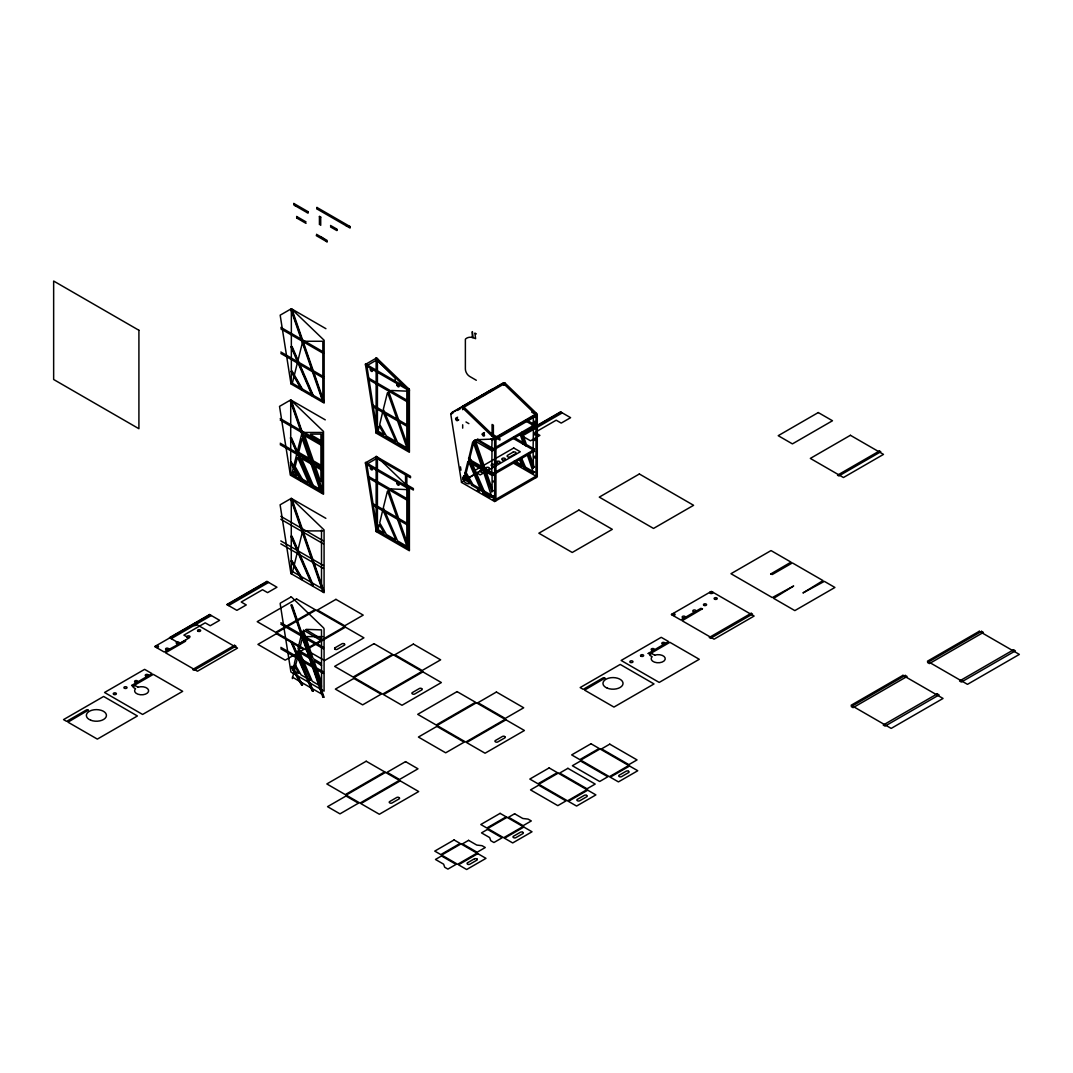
<?xml version="1.0" encoding="UTF-8"?>
<svg xmlns="http://www.w3.org/2000/svg" width="1073" height="1073" viewBox="0 0 1073 1073"><rect width="100%" height="100%" fill="white"/><g stroke="black" fill="none" stroke-linecap="round" stroke-linejoin="round"><path stroke-width="1.5" d="M376.14 360.313L376.14 358.221A1.502 0.872 60 0 1 377.24 358.556L408.826 388.949A1.502 0.872 60 0 1 409.39 390.384M303.364 630.441L313.115 658.607L321.229 663.436M314.027 661.089L321.216 681.368M388.694 391.551L398.713 420.053M388.694 489.918L398.713 518.5M396.836 418.577L387.702 392.705M396.836 517.025L387.675 491.139M399.357 520.794L406.546 540.953M491.877 491.742L484.62 471.449M493.218 490.844L492.091 491.555L492.091 475.822L493.218 475.205M533.429 467.734L533.12 451.384L534.206 450.714M300.064 653.108L312.23 681.288L321.229 686.559M310.419 679.947L297.503 651.217M395.736 441.057L383.383 412.676M395.736 539.571L383.463 511.191M534.689 424.492L534.73 423.258M512.773 462.771L536.004 476.171L495.927 499.307L471.624 485.197L464.917 473.448L467.815 461.698L470.953 460.277L469.907 458.184L468.633 458.922L469.625 460.988M477.874 439.662L493.379 448.608L493.379 450.083L476.6 439.796M522.35 466.447L519.278 459.204M470.135 483.132C467.104 485.881 459.794 479.255 464.368 475.607L465.481 474.963M305.966 629.623L321.229 638.824M391.296 390.679L391.658 391.363M476.56 439.957L476.908 440.587L477.887 439.474M298.79 673.24L294.096 665.112M384.107 434.35L379.426 426.249M384.107 532.865L379.426 524.697M469.37 483.547L464.917 475.701L466.245 475.017L470.645 482.877M311.519 657.467L302.345 631.554M406.828 447.521L397.533 420.844M385.395 414.151L397.546 442.425L406.56 447.709M473.783 441.419L472.67 442.063L468.633 458.922M391.296 489.127L391.658 489.811M534.716 424.398L533.093 425.27L533.442 417.035M399.357 422.226L406.546 442.505M406.828 545.996L397.533 519.305M385.395 512.599L397.546 540.872L406.56 546.157M293.412 473.636L293.962 471.382M295.169 466.514L297.382 457.541M298.79 451.894L302.009 438.884M292.272 572.888L302.666 530.907L322.785 530.907M293.787 665.247L292.808 670.048L298.509 673.442M297.221 651.338L294.404 663.342L301.111 674.93L310.137 680.161M302.076 631.702L298.026 648.535L299.072 650.64L311.237 657.655M292.339 678.592L302.734 636.611L322.852 636.611M379.104 426.383L378.125 431.185L383.839 434.578M382.551 412.475L379.721 424.479L386.441 436.067L395.468 441.298M387.407 392.839L383.316 409.376L384.416 411.791M379.104 524.831L378.125 529.633L383.839 533.04M387.407 491.286L383.316 507.824L384.416 510.238M465.374 475.956L464.569 479.215L463.295 479.953M471.584 485.13L472.858 484.392L466.205 472.75L469.089 460.961M473.689 442.358L469.853 457.836L468.579 458.573M382.551 510.922L379.721 522.927L386.441 534.515L395.468 539.746M377.414 358.731L377.012 359.898L408.411 390.116L408.665 388.802M463.549 408.384L463.965 407.217L504.028 383.946L502.754 383.209L462.678 406.345L462.678 409.698M503.626 385.247L504.028 384.08M535.427 414.299L495.364 437.435L494.948 438.602L535.025 415.466L535.427 414.299L503.841 383.906A1.502 0.872 60 0 0 502.754 383.571L503.653 385.14M493.298 448.407L491.742 449.144L492.091 440.319M306.784 212.427L308.058 211.689L293.854 203.481L293.854 204.956L308.058 213.165L308.058 211.689M409.39 488.832A1.502 0.872 60 0 0 408.665 487.249L377.24 457.004A1.502 0.872 60 0 0 376.14 456.669L365.839 462.624A1.502 0.872 60 0 0 365.544 463.563M450.808 414.339A1.502 0.872 60 0 1 451.089 413.4L504.028 382.833A1.502 0.872 60 0 1 505.128 383.168L536.554 413.413A1.502 0.872 60 0 1 537.278 414.996L537.278 476.908L494.653 501.52L461.511 482.394L450.808 414.339L452.082 413.601A1.502 0.872 60 0 1 452.377 412.662M457.447 410.436L460.317 408.773M483.212 395.561L486.069 393.912M488.939 392.249L491.796 390.599M461.403 407.445A1.502 0.872 60 0 1 462.49 407.78L463.777 407.043L495.364 437.435M503.841 383.906L505.128 383.168M475.433 439.903L474.253 440.534L491.984 450.888L491.796 473.783L493.218 472.898M475.111 440.319L473.984 440.963L484.339 469.706L483.065 470.443L491.796 496.92L493.218 496.034M477.874 439.072L476.747 439.715L492.695 439.072M474.521 441.674L473.327 442.358L482.085 467.64L483.185 466.929M462.49 407.78L493.929 438.025L495.203 437.288A1.502 0.872 60 0 1 495.927 438.87L494.653 439.608L494.653 501.52M536.554 413.413L535.279 414.151A1.502 0.872 60 0 1 536.004 415.734L537.278 414.996M536.004 477.659L536.004 414.647L495.927 437.784L495.927 500.783L493.03 499.106M492.091 440.373L493.218 439.729M495.927 439.259L536.004 416.123M470.671 459.955L469.478 460.827L493.379 474.695L493.379 473.22L469.438 459.405M469.813 461.189L468.002 461.564M494.801 447.79L533.442 425.471L533.442 426.947L494.801 449.265M493.044 449.895L491.742 450.62L493.218 450.593M532.007 426.115L534.206 426.102M483.024 470.35L470.926 463.228L472.12 462.611M534.569 449.037L533.093 449.882L533.442 427.362L534.569 426.719M209.959 614.735L154.713 646.55L164.169 652.008L185.522 640.42L185.549 641.225L165.51 652.786L197.459 671.229L237.522 648.092L194.776 623.413M227.221 604.77L267.298 581.633M520.874 435.236L560.938 412.099M171.237 638.65L211.314 615.526M228.576 605.548L268.639 582.424M522.216 436.014L562.292 412.877M464.931 473.327L466.205 472.589M466.299 473.032L464.931 473.542M523.45 443.9L524.536 443.055M482.944 467.291L481.817 468.016M523.101 444.115L524.214 443.471M482.394 469.719L463.791 480.463L463.281 477.177M475.272 440.225L484.929 468.123L483.923 469.236M525.69 445.832L525.005 444.987L526.28 444.249L522.055 432.043M463.63 480.664L464.917 479.926L469.29 482.448M465.387 480.02L484.942 468.15M533.885 448.863L526.602 444.665L525.274 445.362M461.511 482.394L462.637 481.75M485.761 471.087L484.607 471.543M469.29 483.252L470.551 482.474M471.825 485.398L473.113 484.661L481.375 489.436M494.801 472.402L533.442 450.083L533.442 451.559L494.801 473.877M493.044 474.507L491.742 475.232L484.942 471.302M533.442 451.974L534.569 451.331M482.059 489.368L480.999 490.348L468.901 462.208L470.014 461.242M522.296 466.151L523.409 465.494M480.717 490.522L481.764 489.838M523.114 465.964L522.001 466.607L513.739 461.846M482.984 491.836L470.712 463.724L471.986 462.986L484.017 490.777L482.796 491.622L484.312 491.126L493.044 496.169M524.321 467.949L525.368 466.903L521.612 458.211M533.831 471.959L525.663 467.251L524.389 467.989L533.16 473.045L534.569 472.107L533.093 473.019M485.921 470.993L492.695 490.549L491.702 491.675M533.227 467.868L533.885 466.768M533.442 467.613L534.569 466.97M492.051 496.423L493.178 495.78M534.528 471.905L533.402 472.549L527.219 454.697M492.091 496.625L493.218 495.981M334.91 647.864L341.925 643.813A1.569 0.912 0 0 1 344.057 643.76M467.412 862.84L474.427 858.789M391.497 390.492L406.841 391.149M310.473 434.109L320.626 434.109M491.005 438.978L491.93 438.978M391.497 488.939L406.841 489.596M306.167 629.355L321.498 629.891L321.578 693.99L292.339 677.117M346.284 225.867L350.08 226.591M493.231 389.781L491.971 389.338L451.907 412.475L453.155 412.904M409.39 390.773L366.644 366.094L366.644 364.619L409.39 389.298L409.39 452.296L376.006 433.023L376.006 431.547L377.253 431.976L366.617 364.418L365.37 363.988L376.261 433.17M409.39 487.746L409.39 550.757L376.006 531.47L376.006 529.995L377.253 530.424L366.617 462.879L365.37 462.436L376.261 531.618M300.346 652.867L312.391 659.908L321.511 686.264M303.646 630.159L321.511 640.876M314.309 660.928L321.511 665.488M316.978 207.465L350.08 226.577L350.08 228.053L316.978 208.953L316.978 207.465L317.407 209.195M330.524 225.464L336.842 229.099L336.842 230.574L330.524 226.939M306.02 223.372L296.711 217.993L296.711 216.518L306.02 221.896M316.495 234.29L327.064 240.392L327.064 241.868L316.24 235.617M476.318 333.918L474.896 333.099L475.607 338.692A19.153 11.065 60 0 0 465.682 338.894A2.012 1.167 60 0 0 465.374 339.739L465.374 369.032A6.022 3.487 60 0 0 469.639 376.408L476.318 380.271M531.725 412.18L536.004 414.647M526.95 420.254L533.442 423.996M525.676 420.992L533.442 425.471M462.678 406.345L463.965 407.083M325.91 328.687L291.346 308.729L280.174 315.18L290.998 383.946L324.14 403.072L324.14 340.275L291.346 308.729L291.346 384.147M513.819 437.274L524.375 443.377M513.296 438.455L533.952 450.378M532.248 450.875L533.093 451.357M493.379 434.833L499.911 438.602L499.911 440.078L491.662 435.316M367.905 365.075L366.094 364.029L366.993 365.598L377.052 359.79L376.14 358.221L365.839 364.176A1.502 0.872 60 0 0 365.544 365.115M466.004 421.984L468.861 423.634M494.653 438.683L495.927 439.42M409.39 390.934L406.841 389.459L406.841 449.346M514.463 460.786L523.275 465.87M280.871 327.399L323.496 352.011M406.841 400.122L368.777 378.152L368.777 379.627L406.841 401.597M280.871 328.875L323.496 353.486M280.871 352.011L323.496 376.623M406.841 424.734L373.042 405.232L373.042 406.707L406.841 426.209M280.871 353.486L323.496 378.098M376.006 431.547L409.39 450.821M477.297 490.026L479.363 491.219M482.863 493.245L490.12 497.429M325.267 419.865L290.716 399.921L279.53 406.372L290.354 475.138L323.496 494.264L323.496 431.467L290.716 399.921L290.716 475.339M377.414 457.192L410.516 476.291L410.516 477.767L377.414 458.667M406.841 484.795L413.373 488.564L413.373 490.039L366.644 463.067L366.644 464.542L409.39 489.221M409.39 489.382L406.841 487.907L406.841 547.793M310.566 434.632L320.72 440.493M280.227 418.591L322.852 443.203M280.227 420.066L322.852 444.678M304.987 435.839L320.72 444.919M406.841 498.569L368.777 476.6L368.777 478.075L406.841 500.045M299.126 452.632L308.756 458.184M313.517 460.934L320.72 465.105M280.227 443.203L322.852 467.815M280.227 444.678L322.852 469.29M301.969 458.708L310.875 463.844M315.65 466.594L320.72 469.531M406.841 523.181L373.042 503.68L373.042 505.155L406.841 524.657M293.613 474.065L296.389 475.661M302.425 479.148L308.219 482.488M313.343 485.452L319.405 488.953M376.006 529.995L409.39 549.269M325.843 518.326L291.279 498.368L280.107 504.82L290.931 573.586L324.073 592.712L324.073 529.914L291.279 498.368L291.279 573.787M280.804 516.301L323.429 540.913M280.804 519.252L323.429 543.863M280.804 540.913L323.429 565.525M280.804 543.863L323.429 568.475M292.272 571.413L321.511 588.286L321.511 530.169M280.871 622.742L323.496 647.354M280.871 624.218L323.496 648.83M280.871 647.354L323.496 671.966M280.871 648.83L323.496 673.442M321.39 237.12L327.064 241.707M320.706 217.202L320.519 217.028A1.502 0.872 60 0 0 319.432 216.692M377.414 360.582L395.186 378.139L395.186 381.089M463.59 408.276L462.678 406.707A1.502 0.872 60 0 1 463.777 407.043M293.854 203.481L295.129 205.694M376.14 456.669L377.052 458.238L366.993 464.046L366.094 462.476M291.977 370.95L302.626 389.405M291.521 371.204L302.184 389.66M291.065 371.473L301.728 389.928M295.223 466.782L302.278 478.987M291.333 462.128L301.996 480.597M290.877 462.396L301.54 480.852M290.434 462.651L301.084 481.12M294.324 471.476L296.55 475.339M291.91 560.589L302.559 579.044M291.454 560.844L302.117 579.299M290.998 561.099L301.661 579.568M291.977 666.293L302.626 684.748M291.521 666.548L302.184 685.017M291.065 666.816L301.728 685.271M520.566 458.466L522.068 461.94M520.325 458.962L524.093 467.64M470.94 463.228L471.691 464.971M473.944 470.175L474.695 471.919M476.949 477.123L477.713 478.866M479.966 484.071L480.717 485.801M292.057 346.485L313.37 395.722M291.521 346.592L312.833 395.816M290.984 346.7L312.31 395.924M301.795 458.989L313.155 485.237M291.413 437.677L312.726 486.901M290.877 437.784L312.203 487.008M290.354 437.891L311.666 487.115M297.771 457.688L308.394 482.206M291.99 536.124L313.303 585.348M291.454 536.232L312.766 585.456M290.917 536.339L312.243 585.563M292.057 641.842L313.37 691.066M291.521 641.936L312.833 691.16M290.984 642.043L312.31 691.267M529.391 453.235L533.63 465.454M522.511 436.657L523.061 438.24M529.056 455.582L529.619 457.205M530.746 460.451L531.873 463.697M521.384 434.525L525.005 444.987M528.117 453.973L532.771 467.412M520.137 434.243L523.409 443.699M474.601 441.62L475.151 443.203M475.701 444.772L477.337 449.507M477.887 451.076L478.424 452.658M478.974 454.228L479.524 455.81M481.16 460.532L481.71 462.114M487.705 479.457L488.269 481.08M489.395 484.325L489.959 485.948M292.097 309.681L324.073 401.973M291.521 309.681L323.496 401.973M290.944 309.681L322.919 401.973M304.799 436.081L313.329 460.693M315.462 466.849L320.532 481.509M291.454 400.859L323.429 493.164M290.877 400.859L322.852 493.164M290.314 400.859L322.289 493.164M302.398 439.072L308.944 457.943M311.076 464.099L319.593 488.711M292.03 499.307L324.006 591.612M291.454 499.307L323.429 591.612M290.877 499.307L322.852 591.612M292.097 605.024L324.073 697.316M291.521 605.024L323.496 697.316M290.944 605.024L322.919 697.316M460.465 466.849L460.988 470.148M296.711 216.518L296.966 218.141M534.73 421.112L534.73 422.722M534.73 433.599L534.73 434.994M534.73 439.179L534.73 440.574M534.73 456.119L534.73 458.077M493.379 436.791L493.379 425.19L492.091 424.452L492.091 436.054M493.379 480.972L493.379 481.951M473.032 337.646L472.321 331.611L472.321 337.472M463.965 475.822L463.965 480.852M462.678 424.787L462.678 428.14M408.116 390.196L408.116 450.083M408.116 488.644L408.116 548.531M377.414 432.365L377.414 358.597L376.14 357.859L376.14 431.628M377.414 530.813L377.414 457.044L376.14 456.307L376.14 530.075M320.934 434.498L320.934 440.373M320.934 445.295L320.934 464.985M320.934 469.907L320.934 481.629M320.706 225.37L320.706 217.068L319.432 216.33L319.432 224.633M493.929 438.025A1.502 0.872 60 0 1 494.653 439.608M458.748 419.892A1.502 0.872 60 0 1 457.098 418.738A1.502 0.872 60 0 1 457.594 417.209M484.446 435.061A1.502 0.872 60 0 1 484.446 432.647M493.526 388.976A1.502 0.872 60 0 1 493.728 388.788M492.145 390.022A1.502 0.872 60 0 1 492.44 389.526M344.339 643.921A1.569 0.912 0 0 1 344.339 645.208L337.324 649.259A1.569 0.912 0 0 1 335.098 649.259A5.177 2.991 0 0 1 334.83 649.098M335.098 649.259A1.569 0.912 0 0 1 335.098 647.971M421.783 688.638A1.569 0.912 0 0 1 421.783 689.912L414.768 693.963A1.569 0.912 0 0 1 412.636 694.016A5.177 2.991 0 0 1 412.273 693.802A1.569 0.912 0 0 1 412.354 692.568L419.369 688.517A1.569 0.912 0 0 1 421.501 688.477M504.833 736.588A1.569 0.912 0 0 1 504.833 737.875L497.818 741.912A1.569 0.912 0 0 1 495.686 741.966A5.177 2.991 0 0 1 495.324 741.751A1.569 0.912 0 0 1 495.404 740.518L502.419 736.48A1.569 0.912 0 0 1 504.565 736.427M586.757 795.442A1.569 0.912 0 0 1 586.757 796.729L579.742 800.78A1.569 0.912 0 0 1 577.609 800.82A5.177 2.991 0 0 1 577.247 800.619A1.569 0.912 0 0 1 577.328 799.385L584.342 795.334A1.569 0.912 0 0 1 586.475 795.294M628.604 771.286A1.569 0.912 0 0 1 628.604 772.573L621.589 776.624A1.569 0.912 0 0 1 619.456 776.664A5.177 2.991 0 0 1 619.094 776.463A1.569 0.912 0 0 1 619.175 775.229L626.189 771.179A1.569 0.912 0 0 1 628.322 771.125M522.886 832.326A1.569 0.912 0 0 1 522.886 833.614L515.872 837.651A1.569 0.912 0 0 1 513.739 837.705A5.177 2.991 0 0 1 513.377 837.503A1.569 0.912 0 0 1 513.457 836.256L520.472 832.219A1.569 0.912 0 0 1 522.605 832.165M399.116 797.628A1.569 0.912 0 0 1 399.116 798.902L392.101 802.953A1.569 0.912 0 0 1 389.968 803.006A5.177 2.991 0 0 1 389.606 802.792A1.569 0.912 0 0 1 389.687 801.558L396.702 797.507A1.569 0.912 0 0 1 398.834 797.467M336.265 228.777A1.502 0.872 60 0 1 336.842 230.199M476.56 858.749A5.177 2.991 0 0 1 476.922 858.95M474.615 858.91A1.569 0.912 0 0 1 476.841 858.91A1.569 0.912 0 0 1 476.841 860.184L469.826 864.234A1.569 0.912 0 0 1 467.613 864.234A1.569 0.912 0 0 1 467.613 862.947M88.281 710.178L67.961 722.156L97.348 739.109L137.411 715.973L103.625 696.471L63.548 719.607L66.62 721.378L86.698 709.776L88.281 710.219M131.63 685.513L133.213 685.955L153.291 674.367L182.678 691.32L142.602 714.457L104.55 692.487L144.614 669.351L151.95 673.589L131.644 685.473M604.877 678.149L584.57 690.113L613.944 707.08L654.02 683.944L620.221 664.428L580.158 687.565L583.216 689.335L603.308 677.747L604.877 678.19M648.226 653.47L649.809 653.926L669.901 642.325L699.274 659.291L659.198 682.428L621.146 660.458L661.223 637.322L668.546 641.547L648.226 653.47M702.426 608.78L682.12 620.744L714.055 639.186L754.118 616.05L711.372 591.371L671.309 614.507L680.765 619.966L700.857 608.378L702.426 608.78M770.722 574.028L772.278 574.511L792.384 562.909L823.004 580.587L802.966 592.94L824.359 581.365L834.915 587.467L794.838 610.604L773.633 598.358L793.658 586.006L772.278 597.581L730.968 573.72L771.031 550.583L791.029 562.131L770.736 573.975M302.734 341.268L292.339 383.249L322.852 400.859L322.852 341.268L302.734 341.268M302.09 432.459L291.708 474.44L322.222 492.051L322.222 432.459L302.09 432.459M209.57 614.521L169.494 637.657L179.553 643.451L188.928 638.046L183.885 635.122L205.211 622.836L210.241 625.733L219.616 620.315L209.57 614.521M266.909 581.418L226.832 604.542L236.892 610.349L246.267 604.944L241.224 602.02L262.55 589.734L267.579 592.631L276.955 587.213L266.909 581.418M560.549 411.884L520.485 435.008L530.531 440.815L539.907 435.397L534.864 432.486L556.203 420.2L561.219 423.097L570.608 417.679L560.549 411.884M513.766 447.991L473.689 471.127L480.235 474.91L520.298 451.773L513.766 447.991M486.337 467.6L481.012 470.685A1.811 1.046 0 0 0 481.012 472.16A1.811 1.046 0 0 0 483.574 472.16L488.899 469.075A1.811 1.046 0 0 0 488.899 467.6A1.811 1.046 0 0 0 486.337 467.6M512.988 452.216L507.65 455.301A1.811 1.046 0 0 0 507.65 456.776A1.811 1.046 0 0 0 510.212 456.776L515.536 453.691A1.811 1.046 0 0 0 515.536 452.216A1.811 1.046 0 0 0 512.988 452.216M290.823 597.084L280.509 603.039A1.502 0.872 60 0 0 280.214 603.978L290.931 672.033L324.073 691.16L324.073 629.247A1.502 0.872 60 0 0 323.335 627.665L291.91 597.42A1.502 0.872 60 0 0 290.823 597.084M296.564 598.949L257.212 621.669L275.681 632.332L315.046 609.612L296.564 598.949M234.571 645.316L192.657 669.525L194.012 670.303L235.926 646.107L234.571 645.316M315.891 610.108L276.526 632.829L305.242 649.406L344.594 626.672L315.891 610.108M276.391 633.727L257.922 644.404L285.203 660.15L303.672 649.487L276.391 633.727M335.929 599.364L317.46 610.027L344.741 625.774L363.211 615.111L335.929 599.364M345.452 627.169L306.087 649.889L324.556 660.566L363.921 637.831L345.452 627.169M639.36 473.984L599.284 497.121L653.524 528.439L693.601 505.303L639.36 473.984M578.924 510.064L538.847 533.201L572.244 552.474L612.307 529.338L578.924 510.064M374.008 643.666L334.655 666.387L353.124 677.05L392.49 654.329L374.008 643.666M393.335 654.812L353.969 677.546L382.672 694.11L422.038 671.39L393.335 654.812M353.835 678.444L335.366 689.107L362.647 704.867L381.116 694.191L353.835 678.444M413.373 644.068L394.904 654.731L422.185 670.491L440.654 659.828L413.373 644.068M818.27 412.555L778.207 435.692L792.41 443.887L832.487 420.75L818.27 412.555M422.896 671.886L383.53 694.607L401.999 705.269L441.365 682.549L422.896 671.886M850.406 435.289L810.33 458.412L843.432 477.525L883.495 454.389L850.406 435.289M457.071 691.616L417.705 714.336L436.175 724.999L475.54 702.279L457.071 691.616M879.431 450.968L837.503 475.178L838.858 475.956L880.772 451.746L879.431 450.968M366.201 761.226L326.836 783.947L345.305 794.61L384.671 771.889L366.201 761.226M476.399 702.775L437.033 725.496L465.736 742.073L505.101 719.339L476.399 702.775M436.885 726.394L418.416 737.057L445.697 752.817L464.166 742.154L436.885 726.394M496.423 692.018L477.954 702.694L505.235 718.441L523.704 707.778L496.423 692.018M385.515 772.386L346.163 795.106L360.018 803.1L399.371 780.379L385.515 772.386M346.016 796.005L327.547 806.668L339.98 813.857L358.449 803.181L346.016 796.005M405.554 761.629L387.085 772.292L399.518 779.481L417.987 768.818L405.554 761.629M400.229 780.876L360.863 803.597L379.346 814.259L418.698 791.539L400.229 780.876M505.946 719.835L466.594 742.556L485.063 753.219L524.415 730.498L505.946 719.835M751.18 613.287L709.253 637.483L710.608 638.261L752.522 614.064L751.18 613.287M549.148 767.906L529.821 779.065L537.989 783.786L557.316 772.627L549.148 767.906M590.995 743.75L571.668 754.909L579.836 759.617L599.163 748.471L590.995 743.75M558.175 773.123L538.847 784.283L567.55 800.847L586.877 789.688L558.175 773.123M600.022 748.954L580.694 760.113L609.397 776.691L628.724 765.532L600.022 748.954M538.7 785.181L530.531 789.902L557.812 805.649L565.981 800.927L538.7 785.181M567.899 768.322L559.73 773.043L587.011 788.789L595.193 784.068L567.899 768.322M580.547 761.012L572.378 765.733L599.659 781.493L607.828 776.772L580.547 761.012M609.746 744.152L601.577 748.874L628.858 764.633L637.04 759.912L609.746 744.152M454.08 839.944L434.753 851.104L440.802 854.591L460.116 843.432L454.08 839.944M500.125 813.361L480.798 824.52L486.834 828.007L506.161 816.848L500.125 813.361M460.974 843.915L441.647 855.074L457.635 864.302L476.962 853.142L460.974 843.915M507.019 817.344L487.692 828.49L503.68 837.731L523.007 826.572L507.019 817.344M441.513 855.972L435.464 859.46L443.31 863.993A1.502 0.872 0 0 1 443.726 864.436L444.611 866.997A1.502 0.872 0 0 0 445.027 867.44L447.897 869.103L456.079 864.382L441.513 855.972M468.579 840.347L462.543 843.834L477.109 852.244L485.278 847.522L482.394 845.873A1.502 0.872 0 0 0 481.629 845.631L477.19 845.122A1.502 0.872 0 0 1 476.425 844.88L468.579 840.347M487.544 829.402L481.509 832.889L489.355 837.409A1.502 0.872 0 0 1 489.771 837.865L490.656 840.414A1.502 0.872 0 0 0 491.072 840.87L493.942 842.52L502.11 837.812L487.544 829.402M514.611 813.763L508.575 817.25L523.141 825.66L531.309 820.952L528.439 819.289A1.502 0.872 0 0 0 527.675 819.048L523.235 818.538A1.502 0.872 0 0 1 522.471 818.297L514.611 813.763M477.807 853.639L458.493 864.798L466.661 869.519L485.989 858.36L477.807 853.639M523.852 827.055L504.525 838.214L512.693 842.935L532.02 831.776L523.852 827.055M587.722 790.184L568.395 801.343L576.577 806.051L595.891 794.905L587.722 790.184M629.569 766.028L610.255 777.174L618.424 781.895L637.751 770.736L629.569 766.028M902.97 675.333L851.104 705.269L891.18 728.406L943.046 698.456L902.97 675.333M979.273 631.273L927.407 661.223L967.484 684.346L1019.35 654.409L979.273 631.273M905.25 675.413L851.251 706.584L853.089 707.657L907.087 676.473L905.25 675.413M981.554 631.353L927.555 662.524L929.406 663.597L983.405 632.426L981.554 631.353M937.212 693.869L883.227 725.04L885.064 726.113L939.063 694.928L937.212 693.869M1013.529 649.809L959.53 680.993L961.368 682.052L1015.366 650.882L1013.529 649.809M406.841 475.151L405.554 474.414L405.554 486.015L406.841 486.753L406.841 475.151M138.913 330.269L53.65 281.046L53.65 379.493L138.913 428.717L138.913 330.269M654.678 655.201L652.773 654.101A1.811 1.046 0 0 0 650.211 654.101A1.811 1.046 0 0 0 650.211 655.576L652.116 656.676A7.028 4.064 0 0 0 656.984 662.712A7.028 4.064 0 0 0 665.139 658.004A7.028 4.064 0 0 0 654.678 655.201M138.082 687.243L136.177 686.13A1.811 1.046 0 0 0 133.615 686.13A1.811 1.046 0 0 0 133.615 687.619L135.52 688.718A7.028 4.064 0 0 0 140.389 694.754A7.028 4.064 0 0 0 148.53 690.046A7.028 4.064 0 0 0 138.082 687.243M370.413 369.729A1.502 0.872 60 0 0 372.157 371.432A1.502 0.872 60 0 0 371.808 369.139A1.502 0.872 60 0 0 370.413 369.729M397.05 385.113A1.502 0.872 60 0 0 398.794 386.816A1.502 0.872 60 0 0 398.445 384.523A1.502 0.872 60 0 0 397.05 385.113M455.663 418.953A1.502 0.872 60 0 0 457.406 420.656A1.502 0.872 60 0 0 457.058 418.363A1.502 0.872 60 0 0 455.663 418.953M482.314 434.337A1.502 0.872 60 0 0 484.057 436.04A1.502 0.872 60 0 0 483.708 433.747A1.502 0.872 60 0 0 482.314 434.337M397.05 483.561A1.502 0.872 60 0 0 398.794 485.264A1.502 0.872 60 0 0 398.445 482.971A1.502 0.872 60 0 0 397.05 483.561M370.413 468.177A1.502 0.872 60 0 0 372.157 469.88A1.502 0.872 60 0 0 371.808 467.587A1.502 0.872 60 0 0 370.413 468.177M682.938 617.78A1.556 0.899 0 0 0 685.271 617.002A1.556 0.899 0 0 0 682.938 616.224A1.556 0.899 0 0 0 682.938 617.78M693.493 611.583A1.556 0.899 0 0 0 695.921 610.913A1.556 0.899 0 0 0 693.695 610.041A1.556 0.899 0 0 0 693.493 611.583M704.156 605.44A1.556 0.899 0 0 0 706.584 604.756A1.556 0.899 0 0 0 704.344 603.884A1.556 0.899 0 0 0 704.156 605.44M714.819 599.284A1.556 0.899 0 0 0 717.233 598.6A1.556 0.899 0 0 0 715.007 597.728A1.556 0.899 0 0 0 714.819 599.284M662.524 644.001A1.556 0.899 0 0 0 664.952 643.317A1.556 0.899 0 0 0 662.712 642.445A1.556 0.899 0 0 0 662.524 644.001M641.211 656.3A1.556 0.899 0 0 0 643.639 655.616A1.556 0.899 0 0 0 641.399 654.745A1.556 0.899 0 0 0 641.211 656.3M630.548 662.457A1.556 0.899 0 0 0 632.976 661.773A1.556 0.899 0 0 0 630.736 660.901A1.556 0.899 0 0 0 630.548 662.457M651.861 650.144A1.556 0.899 0 0 0 654.289 649.473A1.556 0.899 0 0 0 652.062 648.588A1.556 0.899 0 0 0 651.861 650.144M497.376 463.093A1.811 1.046 0 0 0 500.085 462.181A1.811 1.046 0 0 0 497.376 461.283A1.811 1.046 0 0 0 497.376 463.093M502.593 459.982A1.811 1.046 0 0 0 505.41 459.19A1.811 1.046 0 0 0 502.808 458.171A1.811 1.046 0 0 0 502.593 459.982M492.038 466.165A1.811 1.046 0 0 0 494.76 465.266A1.811 1.046 0 0 0 492.038 464.354A1.811 1.046 0 0 0 492.038 466.165M710.594 593.423A1.556 0.899 0 0 0 712.941 592.645A1.556 0.899 0 0 0 710.594 591.867A1.556 0.899 0 0 0 710.594 593.423M672.731 615.285A1.556 0.899 0 0 0 675.065 614.507A1.556 0.899 0 0 0 672.731 613.729A1.556 0.899 0 0 0 672.731 615.285M607.358 688.195A10.046 5.808 0 0 0 623.011 683.796A10.046 5.808 0 0 0 608.592 678.176A10.046 5.808 0 0 0 607.358 688.195M90.749 720.224A10.046 5.808 0 0 0 106.415 715.839A10.046 5.808 0 0 0 91.996 710.205A10.046 5.808 0 0 0 90.749 720.224M156.041 647.287A1.556 0.899 0 0 0 158.469 646.617A1.556 0.899 0 0 0 156.229 645.745A1.556 0.899 0 0 0 156.041 647.287M193.905 625.425A1.556 0.899 0 0 0 196.332 624.754A1.556 0.899 0 0 0 194.106 623.869A1.556 0.899 0 0 0 193.905 625.425M135.359 682.213A1.556 0.899 0 0 0 137.693 681.435A1.556 0.899 0 0 0 135.359 680.658A1.556 0.899 0 0 0 135.359 682.213M113.953 694.486A1.556 0.899 0 0 0 116.38 693.815A1.556 0.899 0 0 0 114.14 692.93A1.556 0.899 0 0 0 113.953 694.486M124.602 688.343A1.556 0.899 0 0 0 127.03 687.659A1.556 0.899 0 0 0 124.803 686.787A1.556 0.899 0 0 0 124.602 688.343M146.022 676.07A1.556 0.899 0 0 0 148.356 675.293A1.556 0.899 0 0 0 146.022 674.501A1.556 0.899 0 0 0 146.022 676.07M198.21 631.313A1.556 0.899 0 0 0 200.638 630.642A1.556 0.899 0 0 0 198.411 629.771A1.556 0.899 0 0 0 198.21 631.313M187.56 637.469A1.556 0.899 0 0 0 189.988 636.785A1.556 0.899 0 0 0 187.748 635.913A1.556 0.899 0 0 0 187.56 637.469M176.991 643.666A1.556 0.899 0 0 0 179.325 642.875A1.556 0.899 0 0 0 176.991 642.097A1.556 0.899 0 0 0 176.991 643.666M166.342 649.809A1.556 0.899 0 0 0 168.676 649.031A1.556 0.899 0 0 0 166.342 648.253A1.556 0.899 0 0 0 166.342 649.809"/></g></svg>
